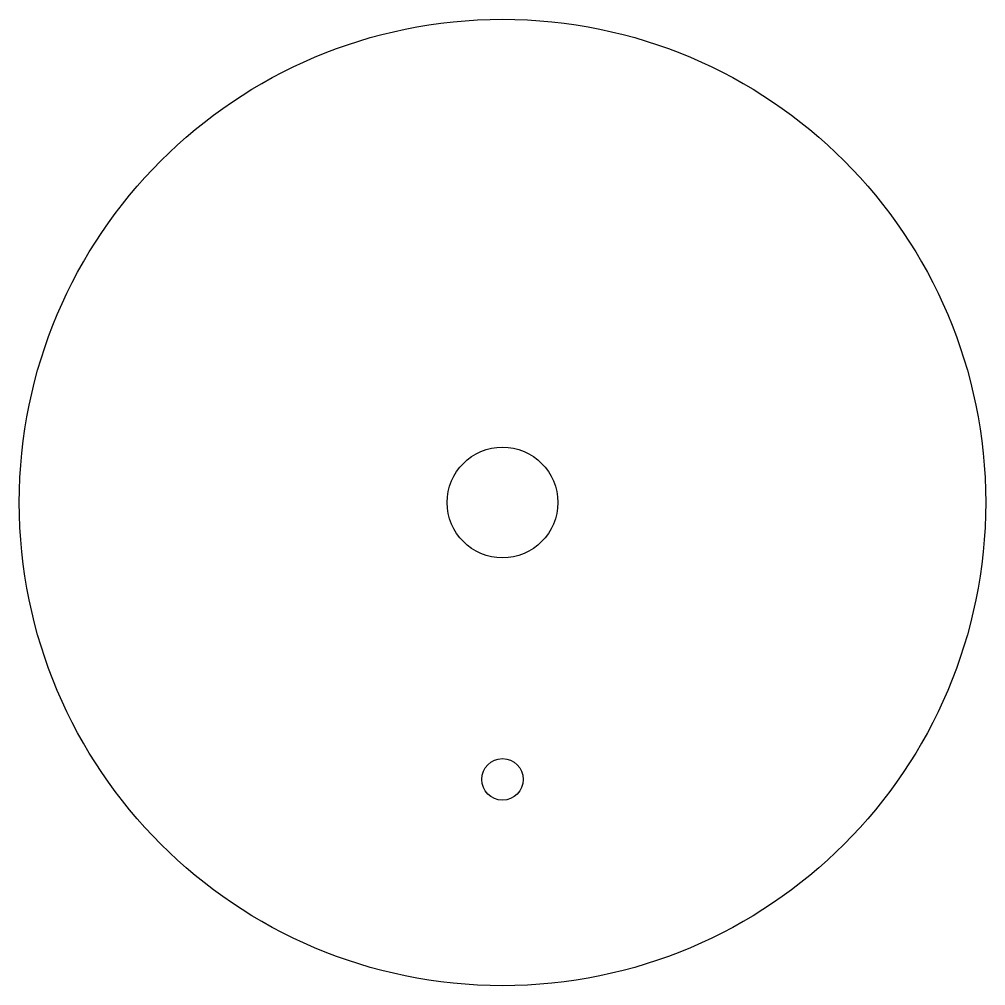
# Model space of a CAD drawing. Header units: millimetres. Extents: x 3.1 to 72.9, y 2.4 to 72.2.
import ezdxf

# ---------------------------------------------------------------- set-up
doc = ezdxf.new("R2010")
doc.units = ezdxf.units.MM

msp = doc.modelspace()

# ---------------------------------------------------------------- linework, layer by layer
for centre, radius in [((37.992, 37.29), 34.9), ((37.992, 37.29), 4), ((37.992, 17.29), 1.5)]:
    msp.add_circle(centre, radius)

doc.saveas('drawing.dxf')
